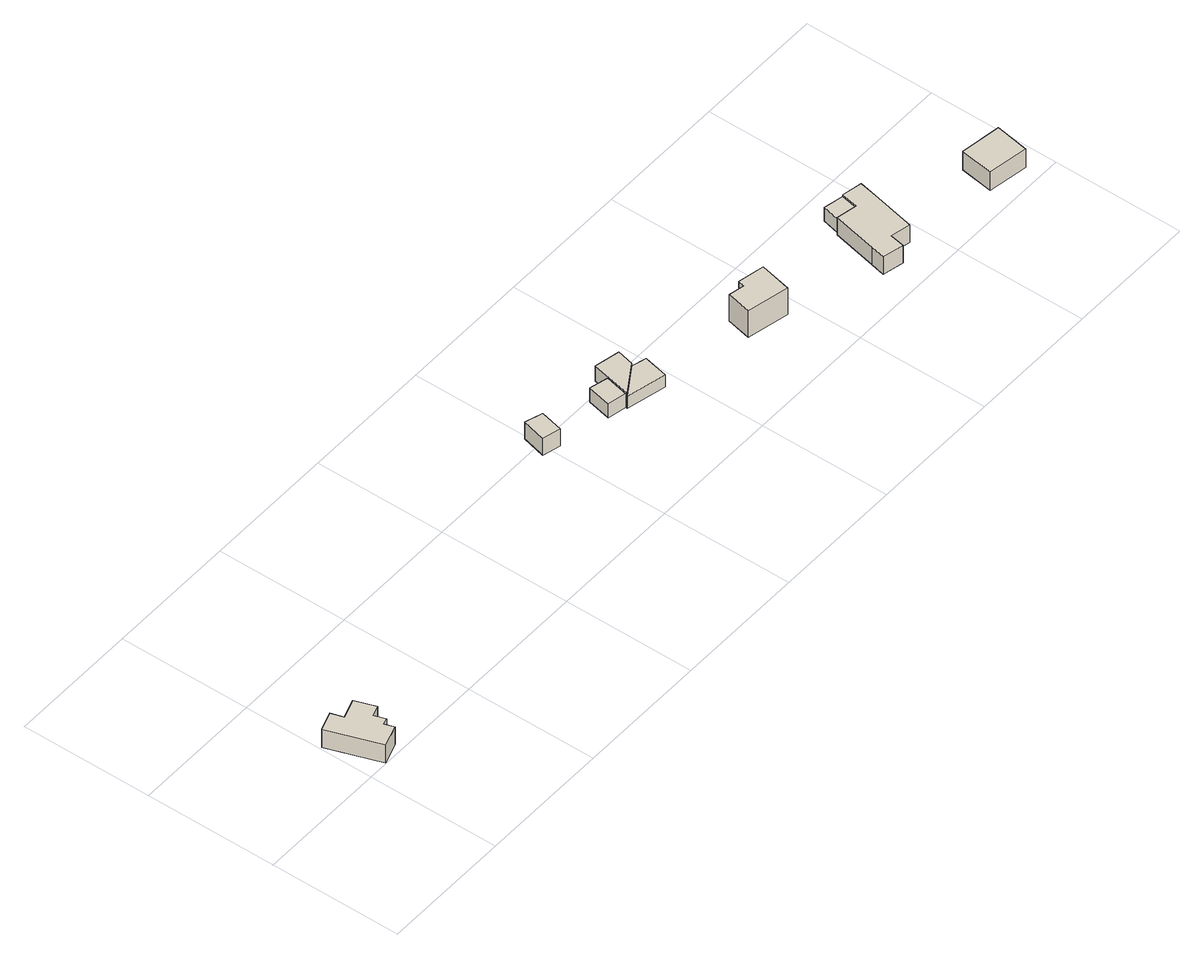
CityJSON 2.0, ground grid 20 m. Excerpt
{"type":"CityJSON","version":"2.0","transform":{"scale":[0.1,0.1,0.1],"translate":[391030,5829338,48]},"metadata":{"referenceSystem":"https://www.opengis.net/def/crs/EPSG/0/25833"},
"CityObjects":{
"building1":{"type":"Building","attributes":{"Gemeindeschluessel":"11000003","BezugspunktDach":"2200","function":"31001_1312","measuredHeight":3.23,"storeysAboveGround":1},"address":[{"country":"Germany","locality":"Berlin","thoroughfareNumber":"22","thoroughfareName":"Goldrutenweg"}],"geometry":[{"type":"Solid","lod":"1","boundaries":[[[[0,1,2,3,4,5,6,7,8,9]],[[10,11,12,13,14,15,16,17,18,19]],[[10,19,9,8]],[[11,10,8,7]],[[12,11,7,6]],[[13,12,6,5]],[[14,13,5,4]],[[15,14,4,3]],[[16,15,3,2]],[[17,16,2,1]],[[18,17,1,0]],[[19,18,0,9]]]]}]},
"building2":{"type":"Building","attributes":{"Gemeindeschluessel":"11000003","BezugspunktDach":"2200","function":"51009_1610","measuredHeight":2.98,"storeysAboveGround":0},"address":[{"country":"Germany","locality":"Berlin"}],"geometry":[{"type":"Solid","lod":"1","boundaries":[[[[20,21,22,23]],[[24,25,26,27]],[[24,27,23,22]],[[25,24,22,21]],[[26,25,21,20]],[[27,26,20,23]]]]}]},
"building3":{"type":"Building","attributes":{"Gemeindeschluessel":"11000003","BezugspunktDach":"2200","function":"51009_1610","measuredHeight":3.11,"storeysAboveGround":0},"address":[{"country":"Germany","locality":"Berlin"}],"geometry":[{"type":"Solid","lod":"1","boundaries":[[[[28,29,30,31]],[[32,33,34,35]],[[32,35,31,30]],[[33,32,30,29]],[[34,33,29,28]],[[35,34,28,31]]]]}]},
"building4":{"type":"Building","attributes":{"Gemeindeschluessel":"11000003","function":"31001_1312"},"address":[{"country":"Germany","locality":"Berlin","thoroughfareNumber":"83","thoroughfareName":"Heilkräuterweg"}],"children":["building4-1","building4-2"]},
"building4-1":{"type":"BuildingPart","attributes":{"BezugspunktDach":"2200","measuredHeight":2.78,"storeysAboveGround":1},"parents":["building4"],"geometry":[{"type":"MultiSurface","lod":"1","boundaries":[[[36,37,38,39]],[[40,41,42,43]],[[40,43,39,38]],[[41,40,38,37]],[[42,41,37,36]],[[44,45,36,39]],[[43,42,45,44]]]}]},
"building4-2":{"type":"BuildingPart","attributes":{"BezugspunktDach":"2200","measuredHeight":2.23,"storeysAboveGround":1},"parents":["building4"],"geometry":[{"type":"Solid","lod":"1","boundaries":[[[[46,47,45,44]],[[42,48,49,43]],[[48,42,45,47]],[[49,48,47,46]],[[43,49,46,44]],[[42,43,44,45]]]]}]},
"building5":{"type":"Building","attributes":{"Gemeindeschluessel":"11000003","BezugspunktDach":"2200","function":"31001_1312","measuredHeight":4.67,"storeysAboveGround":1},"address":[{"country":"Germany","locality":"Berlin","thoroughfareNumber":"85","thoroughfareName":"Heilkräuterweg"}],"geometry":[{"type":"Solid","lod":"1","boundaries":[[[[50,51,52,53,54,55]],[[56,57,58,59,60,61]],[[56,61,55,54]],[[57,56,54,53]],[[58,57,53,52]],[[59,58,52,51]],[[60,59,51,50]],[[61,60,50,55]]]]}]},
"building6":{"type":"Building","attributes":{"Gemeindeschluessel":"11000003","BezugspunktDach":"2200","function":"31001_1312","measuredHeight":3.66,"storeysAboveGround":1},"address":[{"country":"Germany","locality":"Berlin","thoroughfareNumber":"87","thoroughfareName":"Heilkräuterweg"}],"geometry":[{"type":"Solid","lod":"1","boundaries":[[[[62,63,64,65,66,67,68,69,70,71]],[[72,73,74,75,76,77,78,79,80,81]],[[72,81,71,70]],[[73,72,70,69]],[[74,73,69,68]],[[75,74,68,67]],[[76,75,67,66]],[[77,76,66,65]],[[78,77,65,64]],[[79,78,64,63]],[[80,79,63,62]],[[81,80,62,71]]]]}]},
"building7":{"type":"Building","attributes":{"Gemeindeschluessel":"11000003","BezugspunktDach":"2200","function":"51009_1610","measuredHeight":2.41,"storeysAboveGround":0},"address":[{"country":"Germany","locality":"Berlin"}],"geometry":[{"type":"Solid","lod":"1","boundaries":[[[[82,83,84,85]],[[86,87,88,89]],[[86,89,85,84]],[[87,86,84,83]],[[88,87,83,82]],[[89,88,82,85]]]]}]},
"building8":{"type":"Building","attributes":{"Gemeindeschluessel":"11000003","BezugspunktDach":"2200","function":"31001_1312","measuredHeight":3.63,"storeysAboveGround":1},"address":[{"country":"Germany","locality":"Berlin","thoroughfareNumber":"89","thoroughfareName":"Heilkräuterweg"}],"geometry":[{"type":"Solid","lod":"1","boundaries":[[[[90,91,92,93]],[[94,95,96,97]],[[94,97,93,92]],[[95,94,92,91]],[[96,95,91,90]],[[97,96,90,93]]]]}]}
},
"vertices":[
[32,1,33],[65,12,33],[60,26,33],[70,29,33],[64,46,33],[80,52,33],[69,83,33],[39,73,33],[33,92,33],[4,82,33],[33,92,1],[39,73,1],[69,83,1],[80,52,1],[64,46,1],[70,29,1],[60,26,1],[65,12,1],[32,1,1],[4,82,1],
[613,177,33],[621,212,33],[595,220,33],[586,184,33],[595,220,3],[621,212,3],[613,177,3],[586,184,3],
[716,153,30],[724,188,30],[696,195,30],[688,159,30],[696,195,5],[724,188,5],[716,153,5],[688,159,5],
[761,179,33],[767,204,33],[729,212,33],[715,150,33],[729,212,6],[767,204,6],[761,179,6],[715,150,6],[715,150,28],[761,179,28],
[775,136,28],[783,173,28],[783,173,6],[775,136,6],
[972,94,54],[983,142,54],[943,150,54],[941,140,54],[917,145,54],[909,108,54],[917,145,7],[941,140,7],[943,150,7],[983,142,7],[972,94,7],[909,108,7],
[1134,36,39],[1138,58,39],[1168,52,39],[1183,120,39],[1188,146,39],[1158,152,39],[1153,126,39],[1122,132,39],[1107,64,39],[1102,43,39],[1107,64,8],[1122,132,8],[1153,126,8],[1158,152,8],[1188,146,8],[1183,120,8],[1168,52,8],[1138,58,8],[1134,36,8],[1102,43,8],
[1153,126,36],[1158,152,36],[1128,158,36],[1122,132,36],[1128,158,12],[1158,152,12],[1153,126,12],[1122,132,12],
[1362,18,43],[1371,69,43],[1310,78,43],[1302,28,43],[1310,78,10],[1371,69,10],[1362,18,10],[1302,28,10]
]}
